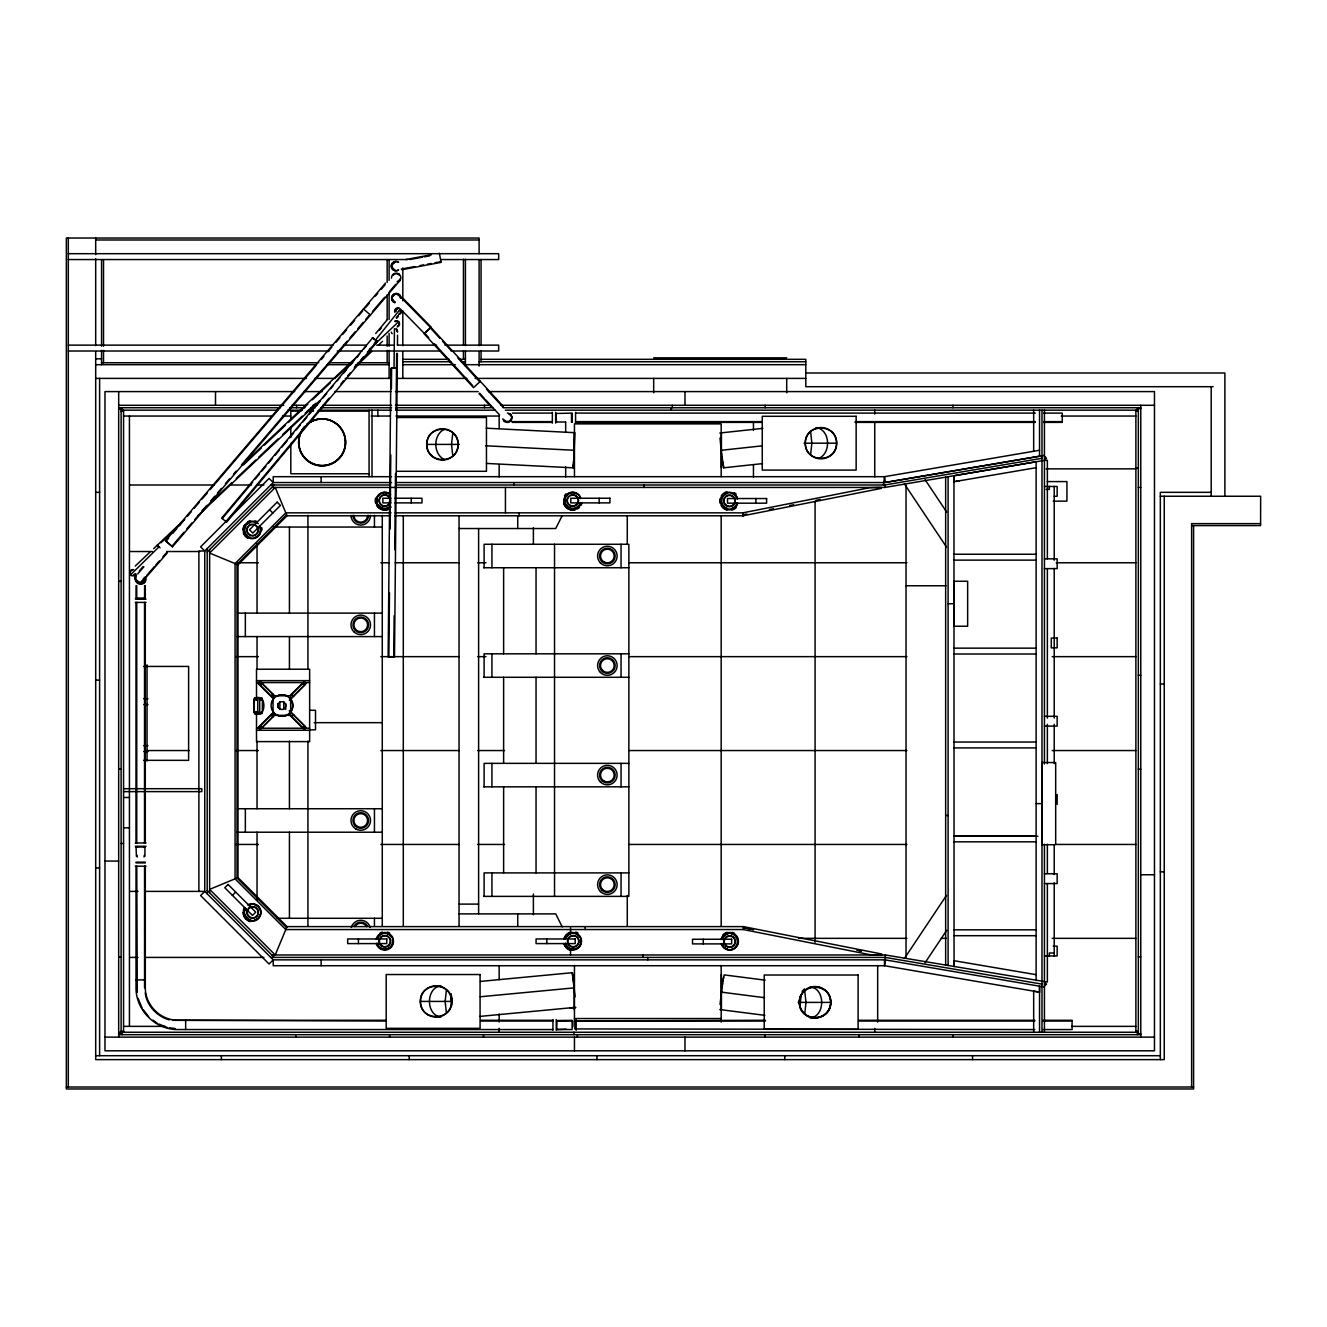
<?xml version="1.0" encoding="UTF-8"?>
<svg xmlns="http://www.w3.org/2000/svg" width="1327" height="1327" viewBox="0 0 1327 1327"><rect width="100%" height="100%" fill="white"/><g stroke="black" fill="none" stroke-linecap="round" stroke-linejoin="round"><path stroke-width="1.5" d="M254.452 698.848L253.905 712.217L254.85 713.943L255.862 713.13M253.888 702.315L253.988 699.03L254.85 697.67L255.862 698.466M255.663 713.13L255.663 711.654L257.521 711.654M255.663 698.466L255.663 699.959L257.521 699.959M256.725 698.466L257.737 697.67L257.737 713.943L256.725 713.13M258.682 698.466L259.694 697.67L259.694 713.943L258.682 713.13M260.739 713.13L261.751 713.13M260.739 698.466L261.751 698.466M261.419 713.13L261.419 711.654M261.419 698.466L261.419 699.959L259.561 699.959M556.743 1020.662L572.119 1020.314L572.119 1029.536L556.992 1029.536L566.264 1029.188M1033.667 1032.24L1033.667 991.153L1039.539 992.148L1039.555 986.193L1039.539 1032.24M388.877 656.915L389.475 592.987M390.088 529.075L390.785 454.862M391.415 388.877L391.614 368.259L396.508 368.226M394.053 368.292L394.434 328.698M393.754 656.948L394.152 615.711M394.782 549.743L395.512 473.457M396.11 409.545L396.64 353.413M397.387 353.413L394.501 656.965L388.131 656.898L390.884 368.259L391.813 368.126M397.47 344.738L397.553 335.15M573.082 465.445L573.082 467.817L486.495 463.422M556.378 413.46L571.522 413.128L571.522 422.351M556.975 1020.645L556.743 1029.188M573.977 454.813L574.856 432.685L486.213 428.19M573.745 459.042L574.01 454.298M573.513 462.675L573.795 458.064M572.617 974.499L572.65 976.589M573.33 465.462L573.596 461.298M1041.994 986.608L885.009 959.852L885.441 954.976L1047.368 982.063L1047.368 883.566M573.43 463.77L573.082 467.817M743.452 926.611L881.709 954.013L881.526 954.976L870.263 954.727L743.17 929.53L743.452 926.611L287.014 926.611L237.997 877.611L237.997 564.788L287.014 515.788L390.636 515.788M720.014 1004.423L722.601 983.506M801.309 994.587L799.866 1006.264M426.796 444.412C426.033 424.308 458.86 424.308 458.097 444.412C458.86 464.516 426.033 464.516 426.796 444.412L459.341 444.412M420.41 1001.421C419.647 981.333 452.474 981.333 451.711 1001.421C452.474 1021.525 419.647 1021.525 420.41 1001.421L450.998 1001.421M836.591 443.185C837.354 463.289 804.527 463.289 805.29 443.185C804.527 423.081 837.354 423.081 836.591 443.185L804.046 443.185M830.719 1002.399C831.482 1022.503 798.655 1022.503 799.418 1002.399C798.655 982.295 831.482 982.295 830.719 1002.399L798.174 1002.399M799.352 1002.217L800.015 997.688M762.527 463.604L723.597 467.817L723.613 465.561M722.469 984.468L723.149 979.923M143.996 857.01L144.295 855.235M722.95 981.283L723.613 977.186M885.507 959.935L884.512 965.724L273.213 965.724L273.213 959.852L204.756 891.396L204.756 551.02L273.213 482.547L391.565 482.547M142.487 583.283L145.29 578.92C146.468 587.231 134.044 580.463 137.411 582.171M144.942 580.695L145.29 578.92M452.739 433.348L451.512 444.412L452.739 455.476M446.37 990.357L445.126 1001.421L446.37 1012.501M810.648 454.249L811.875 443.185L810.648 432.121M723.364 978.845L724.177 974.897L765.198 980.172M804.776 1013.463L806.003 1002.399L804.776 991.335M287.014 926.611L275.236 954.976L209.633 889.372L237.997 877.611M883.5 485.002L884.512 476.692L1039.539 450.268M562.2 515.606L555.731 528.528L459.042 528.528M262.331 712.549L262.447 699.395L261.419 698.715M399.709 280.793L400.356 279.781M136.017 574.724L135.354 575.736A4.644 4.644 0 0 0 136.482 581.276L137.494 581.956A4.644 4.644 0 0 0 143.034 580.828L143.698 579.816A4.644 4.644 0 0 0 144.162 577.444M144.295 580.413L140.662 582.852M904.367 958.558L946.466 895.41M925.068 962.772L946.682 930.343M556.146 413.477L556.395 422.351L555.93 421.007M142.769 579.932L142.868 579.799A3.915 3.915 0 0 0 143.283 578.871M375.707 333.525L387.451 319.459M222.272 518.542L252.661 482.116M255.298 478.947L259.263 474.203M261.917 471.035L265.881 466.291M268.518 463.123L272.483 458.362M275.12 455.211L279.085 450.45M281.739 447.282L287.014 440.946M289.668 437.777L293.632 433.033M296.269 429.865L300.234 425.121M302.871 421.953L306.836 417.192M309.473 414.041L313.437 409.28M316.091 406.112L320.056 401.368M322.693 398.2L326.658 393.455M330.622 388.695L333.259 385.527M337.224 380.783L339.878 377.614M343.842 372.87L346.48 369.702M350.444 364.942L353.082 361.773M357.046 357.029L359.7 353.861M363.664 349.117L366.302 345.949M379.406 330.241L381.446 327.819M375.425 340.127L400.157 309.191M226.021 521.677L329.096 398.166M340.989 383.918L343.627 380.749M347.591 376.005L350.228 372.837M354.193 368.077L356.847 364.908M360.811 360.164L363.449 356.996M367.413 352.252L370.051 349.084M374.015 344.323L376.105 340.492M396.209 317.717L397.901 315.693M396.79 318.198L398.465 316.174M510.464 421.09L511.243 420.161M398.896 281.722L172.51 546.79L165.527 540.769L385.576 283.016M166.008 541.25L168.695 538.115M172.709 533.421L176.723 528.727M179.394 525.592L184.735 519.321M187.422 516.186L191.436 511.492M194.107 508.357L199.465 502.087M202.135 498.969L207.476 492.699M210.164 489.563L315.826 365.837M321.184 359.567L323.854 356.449M327.869 351.738L331.883 347.044M335.897 342.349L339.911 337.639M342.582 334.52L346.596 329.809M350.61 325.115L354.624 320.421M358.638 315.726L362.653 311.016M365.307 307.914L369.288 303.253M375.375 296.12L377.731 293.35M381.264 289.22L385.062 284.791M171.946 546.309L183.972 532.21M186.659 529.075L192 522.821M194.687 519.686L198.702 514.992M202.699 510.281L206.713 505.587M210.728 500.893L214.742 496.198M217.429 493.063L221.427 488.369M225.441 483.658L229.455 478.964M233.469 474.27L236.14 471.135M241.497 464.865L347.176 341.139M349.847 338.003L355.205 331.75M357.875 328.615L363.216 322.345M365.904 319.21L369.918 314.516M372.539 311.43L384.648 297.265M389.441 291.658L395.728 284.293M139.269 570.992L143.134 566.529M137.61 574.027L143.863 566.828M146.816 575.337L154.529 566.463M155.723 565.086L159.273 560.989M162.939 556.776L166.638 552.53M146.269 577.096L167.219 552.994M802.122 991.335L804.494 988.847M207.194 552.032L274.225 485.002M286.599 514.81L237.019 564.39L237.019 878.026L286.599 927.606M260.274 685.279L262 683.554M270.824 696.161L272.898 694.087M273.594 712.068L259.064 726.599L261.137 728.672L275.668 714.158M290.314 695.348L303.319 682.343L305.409 684.417L289.502 700.324M273.694 712.317L258.201 727.81L259.926 729.535L275.419 714.042M290.48 695.53L304.53 681.464L306.272 683.206L289.319 700.142M291.575 716.912L293.649 714.838M302.456 727.461L304.198 725.736M232.407 895.36L235.692 892.076M271.786 487.44L884.943 487.44L1044.432 460.353L1046.505 458.279L1043.586 455.36M1043.586 987.039L1046.505 984.136L1044.432 982.063M135.238 566.032L150.067 552.032M153.617 548.681L184.42 519.587M242.891 464.384L358.323 355.404M160.949 542.776L180.422 524.381M243.388 464.931L261.386 447.945M264.388 445.109L285.371 425.287M288.374 422.467L307.864 404.055M312.359 399.809L330.357 382.823M336.345 377.167L354.342 360.181M130.361 575.006L159.058 546.79M398.764 321.582L369.503 349.217L371.693 351.522L355.205 367.098M201.77 510.945L207.775 505.288M212.27 501.042L231.761 482.63M236.256 478.383L255.746 459.988M258.748 457.151L278.239 438.756M282.734 434.51L302.224 416.114M305.227 413.278L315.71 403.375M354.691 366.567L371.046 350.676M197.789 515.722L319.226 401.069M379.058 344.572L382.524 341.304M480.357 381.347L473.507 387.633L424.076 333.691L430.927 327.404L503.414 406.526M394.003 295.058L394.119 294.959A3.915 3.915 0 0 1 395.015 294.478M262.066 712.815L258.218 712.881M444.329 429.301C432.984 434.659 432.984 454.166 444.329 459.524M819.058 458.296C831.349 452.822 830.254 429.484 816.088 427.543M398.017 270.277L396.856 270.658A4.644 4.644 0 0 1 391.813 268.104L391.432 266.943A4.644 4.644 0 0 1 394.003 261.9L395.147 261.519A4.644 4.644 0 0 1 398.631 262.265M394.799 262.381L394.633 262.431A3.915 3.915 0 0 0 392.444 264.471M137.411 846.56L136.051 847.008L137.361 846.958M742.855 514.826L746.919 514.03M769.345 509.585L773.409 508.772M789.598 505.57L793.662 504.741M816.005 500.329L820.069 499.516M405.83 259.528L431.391 254.751M409.96 259.511L422.45 257.173M424.258 256.841L429.716 255.812M401.285 269.066L414.787 266.545M420.128 265.533L423.695 264.869M427.394 264.189L431.093 263.492M434.941 262.763L440.946 261.651M401.716 269.746L441.078 262.381L439.37 253.241M440.912 985.779C425.635 987.636 425.635 1015.221 440.912 1017.079M810.216 1018.058C825.494 1016.2 825.494 988.615 810.216 986.757M959.471 480.772L955.938 481.369L956.833 481.22M1041.994 455.808L884.512 482.547L395.711 482.547M396.076 485.002L884.727 485.002L1041.994 458.296M1036.122 467.701L953.964 481.718L954.063 475.746L1036.122 461.763L1036.122 980.636M507.362 422.384L508.556 422.235M719.831 433.017L762.859 428.356M723.597 467.817L721.175 450.301L762.146 445.855M480.507 981.399L572.368 972.691L575.039 996.809M480.291 996.759L574.226 987.869M479.81 1016.416L575.736 1007.326M507.014 421.638L508.025 421.588M145.29 585.572L145.29 598.361L140.662 598.477L136.051 598.361L136.051 585.572M257.67 698.384L256.725 698.384M259.628 698.384L258.682 698.384M254.85 713.213L255.862 713.213M260.739 713.213L261.751 713.213M254.85 697.753L255.862 697.753M260.739 697.753L261.751 697.753M257.737 713.86L256.725 713.86M259.694 713.86L258.682 713.86M256.725 697.753L257.737 697.936M95.693 239.988L479.097 239.988M68.307 253.689L498.67 253.689L498.67 259.545L440.73 259.545M68.307 259.545L407.621 259.545M68.307 345.136L333.143 345.136M343.494 345.136L366.252 345.136M376.586 345.136L393.14 345.136M397.287 345.136L436.6 345.136M444.86 345.136L498.67 345.136L498.67 351.008L451.08 351.008M68.307 351.008L328.996 351.008M337.274 351.008L362.105 351.008M370.382 351.008L440.73 351.008M653.68 357.842L786.712 357.842M95.693 358.821L101.565 358.821M402.811 359.318L449.256 359.318M459.358 359.318L465.412 359.318M481.137 359.318L805.788 359.318L805.788 386.704L1213.16 386.704M402.811 361.757L451.28 361.757M461.365 361.757L465.412 361.757M479.097 361.757L805.788 361.757M101.565 362.735L318.779 362.735M329.129 362.735L351.887 362.735M358.091 362.735L389.11 362.735M95.693 364.693L316.788 364.693M327.056 364.693L349.864 364.693M356.051 364.693L389.11 364.693M402.811 364.693L455.31 364.693M464.798 364.693L805.788 364.693M805.788 373.003L1224.887 373.003L1224.887 496.248M95.693 378.394L306.454 378.394M314.731 378.394L335.399 378.394M345.219 378.394L390.735 378.394M396.939 378.394L466.872 378.394M475.132 378.394L805.788 378.394M294.727 391.598L104.982 391.598L104.982 1050.818L1154.473 1050.818L1154.473 391.598L488.485 391.598M303.734 391.598L322.378 391.598M334.802 391.598L391.299 391.598M395.446 391.598L478.168 391.598M118.667 405.299L283.762 405.282M292.023 405.282L306.504 405.282M313.189 405.299L317.319 405.299M323.058 405.282L391.614 405.299M395.446 405.282L490.658 405.299M500.926 405.282L1154.473 405.282M118.667 407.737L280.13 407.737M289.933 407.737L304.945 407.737M310.651 407.737L315.262 407.737M321.001 407.737L391.614 407.737M395.595 407.737L492.98 407.737M503.049 407.737L1140.772 407.737M1140.772 408.716L1138.334 408.716L1138.334 1033.7L1140.772 1033.7M118.684 409.197L121.122 409.197L121.122 1033.7L118.684 1033.7M277.492 410.176L122.101 410.176L122.101 407.737M287.859 410.176L302.357 410.176M308.577 410.176L313.421 410.176M318.928 410.176L391.448 410.176M395.595 410.176L495.054 410.176M505.338 410.176L1137.355 410.176L1137.355 407.737M121.122 411.154L123.56 411.154M301.113 411.154L290.812 411.154L290.812 419.232M307.3 411.154L313.471 411.154M317.584 411.154L369.072 411.154M1135.879 411.154L1138.334 411.154M512.305 413.095L552.347 413.095M575.586 413.095L1035.359 413.095M1043.636 413.095L1062.28 413.095L1062.28 422.384L1043.636 422.384M123.56 416.048L272.151 416.048M282.469 416.048L290.729 416.048M371.212 416.048L389.773 416.048M395.977 416.048L499.151 416.048M1061.268 416.048L1135.879 416.048M396.64 417.507L486.462 417.507L486.462 471.301L396.64 471.301M511.99 421.638L552.347 421.638M575.586 421.638L761.98 421.638M855.169 421.638L1035.359 421.638M1043.636 421.638L1062.28 421.638M565.667 422.003L556.395 422.003L556.328 421.057M512.305 422.384L552.347 422.384M575.586 422.384L761.98 422.384M855.169 422.384L1035.359 422.384M1044.432 460.353L1047.368 460.353L1047.368 558.849M1135.879 467.884L1138.334 467.884M1046.074 468.862L1135.879 468.862M369.072 473.756L290.812 473.756L290.812 443.467M391.565 476.692L273.213 476.692L273.213 482.547L269.066 478.4L200.593 546.873L204.756 551.02L198.884 551.02L198.884 891.396M395.463 476.692L884.512 476.692L885.507 482.464L1039.539 456.223L1039.539 410.176M1047.368 481.585L1066.925 481.585L1066.925 501.142L1053.24 501.142M129.764 485.002L214.377 485.002M230.881 485.002L251.533 485.002M257.703 485.002L263.907 485.002M270.774 485.002L390.238 485.002M1044.432 486.462L1057.155 486.462L1057.155 496.248L1054.219 496.248M1138.334 487.44L1140.772 487.44M1046.058 489.398L1049.325 489.398L1049.325 486.462M95.693 492.334L99.608 492.334M1211.203 492.334L1160.329 492.334L1160.329 1059.626M1160.329 496.248L1260.65 496.248L1260.584 525.592L1191.629 525.592M391.083 498.239L382.856 498.239L382.856 502.883L391.083 502.883M394.998 498.239L421.969 498.239L421.969 502.883L394.998 502.883M391.1 512.852L285.786 512.852L235.061 563.577L235.061 878.839L285.786 929.563L743.17 929.53M395.23 512.852L742.805 512.852L869.766 487.689L881.028 487.44L881.211 488.402L743.054 515.788L394.782 515.788M1260.584 523.634L1191.629 523.634L1191.629 1087.012M273.229 527.051L382.276 527.051M129.731 551.518L152.439 551.518M166.638 551.518L199.514 551.518M953.964 554.255L1036.122 554.255M1044.432 558.849L1057.155 558.849L1057.155 568.62L1044.432 568.62M953.964 560.127L1036.122 560.127M237.964 562.764L258.367 562.764M380.849 562.764L389.01 562.764M395.131 562.764L459.042 562.764M477.737 562.764L485.981 562.764M629.313 562.764L906.922 562.764M1056.275 562.764L1135.879 562.764M483.609 567.74L628.865 567.74M118.684 581.342L121.122 581.342M906.026 585.754L945.969 585.754M136.051 598.361L145.29 598.361M135.304 599.107L146.036 599.107M135.304 602.408L146.036 602.408M948.092 603.752L953.964 603.752M237.516 613.124L382.276 613.124M237.019 636.595L382.276 636.595M953.964 648.157L1036.122 648.157M628.865 653.813L484.106 653.813L484.106 677.284M953.964 654.012L1036.122 654.012M235.924 656.649L258.367 656.649M380.849 656.649L459.042 656.649M477.737 656.649L485.981 656.649M629.313 656.649L906.922 656.649M1052.195 656.649L1135.879 656.649M143.698 666.436L188.616 666.436L188.616 760.338L143.698 760.338M1138.334 675.244L1140.772 675.244M483.609 677.284L628.865 677.284M95.693 680.121L99.608 680.121M256.509 680.635L309.639 680.635M256.509 682.576L309.639 682.576M1160.329 684.035L1164.243 684.035M254.784 698.466C267.175 691.898 266.677 719.682 254.784 713.13M143.797 698.715L148.01 698.715M143.88 704.587L148.01 704.587M309.639 710.277L315.511 710.277L315.511 729.833L309.639 729.833M255.663 712.898L254.154 712.3M1044.432 716.315L1057.155 716.315L1057.155 726.101L1044.432 726.101M314.134 722.668L382.276 722.668M256.509 728.224L309.639 728.224M256.509 730.265L309.639 730.265M953.964 742.042L1036.122 742.042M143.797 745.658L148.01 745.658M953.964 747.914L1036.122 747.914M147.048 750.551L189.33 750.551M235.924 750.551L258.367 750.551M380.849 750.551L459.042 750.551M477.737 750.551L504.525 750.551M629.313 750.551L906.922 750.551M1052.195 750.551L1135.879 750.551M143.88 751.53L148.01 751.53M628.865 763.357L484.106 763.357L484.106 786.828M118.684 769.129L121.122 769.129M1138.334 769.129L1140.772 769.129M483.609 786.828L628.865 786.828M123.56 788.702L201.82 788.702L201.82 791.622L123.56 791.622M123.56 797.494L129.432 797.494M1036.122 803.631L1041.994 803.631M237.516 808.74L382.276 808.74M945.653 815.475L948.092 815.475M123.56 827.816L129.432 827.816M237.019 832.211L382.276 832.211M953.964 835.944L1036.122 835.944M954.213 836.242L1037.896 836.242M953.964 841.816L1036.122 841.816M135.304 842.977L146.036 842.977M121.122 843.474L123.56 843.474M235.924 844.453L258.367 844.453M380.849 844.453L459.042 844.453M477.737 844.453L504.525 844.453M629.313 844.453L906.922 844.453M1056.275 844.453L1135.879 844.453M135.304 846.278L146.036 846.278M143.93 846.56L145.29 847.008L136.051 847.024L136.399 856.297M104.982 861.074L118.684 861.074M136.051 862.152L145.29 862.152M136.051 862.898L145.29 862.898M135.304 866.199L146.036 866.199M95.693 867.924L99.608 867.924M1160.329 871.839L1164.243 871.839M628.865 872.901L484.106 872.901L484.106 896.372M1044.432 873.78L1057.155 873.78L1057.155 883.566L1044.432 883.566M1140.772 874.758L1154.473 874.758M129.764 891.396L138.025 891.396M146.269 891.396L204.756 891.396L200.593 895.543L269.066 964.016L273.213 959.852L885.009 959.852M483.609 896.372L628.865 896.372L628.865 544.269L484.106 544.269L484.106 567.74M459.042 904.102L478.616 904.102M459.042 913.888L555.731 913.888L562.2 926.81M277.293 918.284L382.276 918.284M953.964 929.829L1036.122 929.829M953.964 935.701L1036.122 935.701M798.738 938.338L906.922 938.338M941.357 938.338L946.4 938.338M1052.195 938.338L1135.879 938.338M1053.24 946.168L1057.155 946.168L1057.155 955.954L1044.432 955.954M1054.219 953.018L1049.325 953.018L1049.325 955.954M271.786 954.976L885.441 954.976M118.684 956.916L121.122 956.916M1138.334 956.916L1140.772 956.916M129.764 957.414L138.008 957.414M146.269 957.414L263.907 957.414M270.774 957.414L885.225 957.414L1041.994 984.12M136.017 979.907L145.306 979.907M569.947 1007.79L575.536 1007.79M574.458 1018.539L721.175 1018.539M385.809 1020.281L177.835 1020.247C160.434 1020.363 145.207 1005.136 145.306 987.736L145.306 866.199M480.722 1020.281L552.944 1020.281M765.463 1020.281L574.873 1020.894L765.463 1021.027M858.685 1020.281L1034.778 1020.281M1043.055 1020.281L1072.067 1020.281L1072.067 1029.57L1043.055 1029.57M556.992 1020.662L566.264 1020.662M385.809 1021.027L172.643 1020.33M480.722 1021.027L552.944 1021.027M556.975 1020.994L572.866 1020.994M858.685 1021.027L1034.778 1021.027M1043.055 1021.027L1072.067 1021.027M123.56 1026.368L164.847 1026.368M1071.635 1026.368L1135.879 1026.368M552.944 1029.57L177.221 1029.553C155.292 1029.503 136.067 1010.278 136.017 988.35L136.017 866.199M1034.778 1029.57L574.873 1028.939M121.122 1031.261L123.56 1031.261M1135.879 1031.261L1138.334 1031.261M119.662 1032.24L1137.355 1032.24L1137.355 1034.678M118.684 1034.678L1140.772 1034.678M104.982 1037.133L1154.473 1037.133M95.693 1055.711L1160.329 1055.711M66.35 1087.012L1193.587 1087.012M256.725 713.213L257.737 713.428M259.561 712.898L258.433 712.45M397.237 368.309L391.714 368.193M143.98 846.958L145.29 847.024M485.566 445.772L574.226 450.268M721.424 992.148L764.534 997.688M719.748 1009.548L764.866 1015.337M169.209 1027.728L175.264 1028.525M1036.122 974.682L953.964 960.698L954.063 966.653L953.964 475.73M1039.539 992.148L884.512 965.724L884.512 959.852M253.822 709.149L253.905 702.315M237.997 564.788L209.633 553.044L275.236 487.44L287.014 515.788M169.226 1019.882C157.034 1016.349 146.733 1005.733 145.24 992.928M158.925 1024.046L167.185 1027.463M398.166 273.578L399.178 274.241M158.411 546.16L157.382 545.132L158.759 546.525M371.245 350.942L370.084 349.814M372.754 337.738L221.709 518.077L226.585 522.141L377.233 341.636L372.34 337.556L373.484 338.468M153.003 1020.098L157.266 1023.366M136.698 580.48L137.494 581.126A3.915 3.915 0 0 0 138.439 581.525M509.817 413.742L510.746 414.522M503.895 420.808L504.824 421.588M363.416 308.975L370.482 314.997M374.314 339.181L373.069 338.136M165.444 540.769L172.51 546.79M269.547 509.734L272.831 513.018M302.456 683.554L304.198 685.279M291.575 694.087L293.649 696.161M274.158 695.348L261.137 682.343L259.064 684.417L273.594 698.931M289.502 710.691L305.409 726.599L303.319 728.672L288.805 714.158M273.976 695.53L259.926 681.464L258.201 683.206L273.694 698.699M289.319 710.874L306.272 727.81L304.53 729.535L289.037 714.042M270.824 714.838L272.898 716.912M260.274 725.736L262 727.461M207.194 890.384L274.225 957.414M509.833 414.688L509.717 414.571A3.915 3.915 0 0 0 508.672 413.991M504.94 420.759L504.21 420.029A3.915 3.915 0 0 0 505.073 420.858M403.109 298.459L431.126 327.072L424.491 333.575L400.605 309.174M402.363 298.757L430.595 327.587M157.432 545.065L160.036 547.852M430.379 327.918L439.983 338.402M442.737 341.404L450.964 350.394M457.832 357.892L479.81 381.861M486.578 389.259L503.033 407.207M424.623 333.177L428.754 337.672M434.244 343.676L472.677 385.626M479.528 393.107L484.537 398.564M485.782 399.925L499.582 414.986M478.997 393.621L491.355 407.124M143.299 1009.731L148.74 1016.83M137.328 580.861L137.029 580.413A3.931 3.931 0 0 0 144.593 578.92M925.068 479.644L946.682 512.073M904.367 483.857L946.466 547.006M138.108 998.385L142.205 1008.304M722.85 463.67L723.364 465.711M572.584 974.499L573.646 982.229M723.198 465.196L722.502 461.215M137.029 855.235L137.328 857.01M511.84 416.545L512.006 417.74M137.295 992.331L136.764 866.199M721.175 450.301L719.997 438.026M573.596 982.229L574.027 985.961M451.13 993.823L451.91 1001.586M451.28 995.068L451.761 999.48M451.644 1005.65L450.566 993.89M884.727 485.002L884.943 487.44M572.368 972.691L572.368 973.836M1211.203 386.704L1211.203 496.248M1193.587 525.592L1193.587 1088.969L66.35 1088.969L66.35 238.031L479.097 238.031L479.097 253.689M1164.243 496.248L1164.243 1059.626L95.693 1059.626L95.693 351.854M1140.772 405.282L1140.772 1037.133M1135.879 410.176L1135.879 1032.24M1057.155 794.558L1057.155 804.344M1054.219 486.462L1054.219 560.226M1054.219 568.42L1054.219 718.106M1054.219 724.31L1054.219 763.572M1054.219 845.647L1054.219 874.543M1054.219 882.803L1054.219 955.954M1047.368 569.2L1047.368 718.106M1047.368 724.31L1047.368 763.606M1047.368 844.271L1047.368 873.216M1044.432 410.176L1044.432 764.004M1044.432 844.271L1044.432 1032.24M1041.994 410.176L1041.994 1032.24M1033.667 410.176L1033.667 451.28M972.542 1055.711L972.542 1059.626M952.985 405.282L952.985 407.737M952.985 1034.678L952.985 1037.133M948.092 476.725L948.092 965.641M945.653 477.139L945.653 965.227M906.026 485.218L906.026 957.215M877.661 965.509L877.661 1022.122M874.742 410.176L874.742 414.09M874.742 422.318L874.742 476.907M874.742 1028.325L874.742 1032.24M859.083 1034.678L859.083 1037.133M815.077 501.523L815.077 942.419M786.712 378.394L786.712 392.759M784.755 1055.711L784.755 1059.626M765.181 405.282L765.181 407.737M765.181 1034.678L765.181 1037.133M755.859 498.537L755.859 503.182M753.454 422.318L753.454 430.396M753.454 464.782L753.454 476.907M721.424 432.685L721.424 467.9M721.424 974.549L721.424 1009.764M721.175 476.692L721.175 423.877L574.458 423.877L574.458 476.692M721.175 515.805L721.175 926.097M721.175 965.509L721.175 1022.122M703.277 939.251L703.277 943.895M684.981 391.598L684.981 405.282M684.981 1037.133L684.981 1050.818M672.275 405.299L672.275 407.737M671.163 407.737L671.163 410.176M653.68 378.394L653.68 392.759M647.825 957.414L647.825 959.852M643.91 485.002L643.91 487.44M642.932 954.976L642.932 957.414M627.273 515.805L627.273 544.385M627.273 895.476L627.273 926.097M621.053 544.269L621.053 567.74M621.053 653.813L621.053 677.284M621.053 763.357L621.053 786.828M621.053 872.901L621.053 896.372M599.157 498.239L599.157 502.883M596.968 1055.711L596.968 1059.626M585.224 926.611L585.224 929.53M577.394 1034.678L577.394 1037.133M576.183 1019.567L576.183 1030.283M575.586 412.382L575.586 423.097M574.873 1021.641L574.873 1028.209M574.458 965.509L574.458 1020.098M574.458 1037.133L574.458 1050.818M574.226 432.652L574.226 467.867M574.226 974.516L574.226 1009.731M573.977 1032.24L573.977 1034.678M572.866 1021.657L572.866 1026.683M572.285 413.128L572.285 422.351M570.544 927.59L570.544 932.732M570.544 949.817L570.544 954.976M565.667 422.318L565.667 432.42M565.667 466.805L565.667 476.907M556.245 1019.567L556.245 1030.283M555.648 412.382L555.648 423.097M554.537 544.269L554.537 896.372M552.944 1019.567L552.944 1030.283M552.347 412.382L552.347 423.097M546.84 938.952L546.84 943.597M536.042 567.74L536.042 653.813M536.042 677.284L536.042 763.357M536.042 786.828L536.042 872.901M533.388 527.648L533.388 544.17M533.388 894.083L533.388 914.751M519.139 512.852L519.139 515.788M517.729 516.17L517.729 528.528M517.729 913.888L517.729 926.246M513.814 482.547L513.814 485.002M505.438 487.44L505.438 512.869M503.63 567.74L503.63 653.813M503.63 677.284L503.63 763.357M503.63 786.828L503.63 872.901M499.151 416.247L499.151 428.372M499.151 464.782L499.151 476.907M499.151 965.509L499.151 979.658M499.151 1014.044L499.151 1022.122M499.151 1028.325L499.151 1032.24M491.935 544.269L491.935 567.74M491.935 653.813L491.935 677.284M491.935 763.357L491.935 786.828M491.935 872.901L491.935 896.372M484.471 405.299L484.471 407.737M483.509 1034.678L483.509 1037.133M481.054 259.412L481.054 345.451M481.054 351.058L481.054 361.757M479.097 259.793L479.097 345.683M479.097 351.572L479.097 366.119M478.616 528.528L478.616 913.888M465.412 259.312L465.412 345.683M465.412 351.157L465.412 366.119M463.455 259.312L463.455 345.037M463.455 351.058L463.455 359.318M459.042 515.805L459.042 926.246M411.221 498.239L411.221 502.883M409.164 1055.711L409.164 1059.626M403.292 515.805L403.292 926.097M402.811 267.988L402.811 300.698M402.811 310.933L402.811 345.683M402.811 351.804L402.811 378.394M389.607 1034.678L389.607 1037.133M389.11 259.76L389.11 280.362M389.11 292.521L389.11 319.492M389.11 333.409L389.11 346.264M389.11 350.378L389.11 378.394M387.169 259.76L387.169 282.419M387.169 294.776L387.169 319.492M387.169 335.963L387.169 346.264M387.169 350.378L387.169 362.735M382.276 515.324L382.276 926.113M377.863 410.176L377.863 416.048M374.446 515.324L374.446 527.051M374.446 613.124L374.446 636.595M374.446 808.74L374.446 832.211M374.446 918.284L374.446 926.113M372.008 410.176L372.008 476.692M369.072 410.176L369.072 476.692M358.423 938.952L358.423 943.597M321.134 476.692L321.134 482.547M321.134 959.852L321.134 965.724M307.93 515.324L307.93 669.389M307.93 741.113L307.93 926.113M296.684 405.299L296.684 407.737M295.705 1034.678L295.705 1037.133M290.812 427.311L290.812 437.412M289.435 527.051L289.435 613.124M289.435 636.595L289.435 669.389M289.435 741.113L289.435 808.74M289.435 832.211L289.435 918.284M285.753 703.609L285.753 709.464M283.796 701.651L283.796 709.464M279.881 701.651L279.881 709.464M277.924 703.609L277.924 707.507M261.751 698.184L260.739 698.184M261.751 713.661L260.739 713.661M259.694 697.936L258.682 697.936M259.694 713.428L258.682 713.428M257.04 543.456L257.04 613.124M257.04 636.595L257.04 669.389M257.04 741.113L257.04 808.74M257.04 832.211L257.04 899.839M256.509 699.644L256.509 669.223L309.639 669.223L309.639 741.611L256.509 741.611L256.509 712.35M255.862 698.184L254.85 698.184M255.862 713.661L254.85 713.661M253.905 709.165L253.905 712.085M245.346 613.124L245.346 636.595M245.346 808.74L245.346 832.211M221.377 1055.711L221.377 1059.626M215.505 391.598L215.505 405.282M209.633 549.594L209.633 892.822M207.194 548.582L207.194 893.834M185.664 1020.247L185.664 1029.57M147.048 664.81L147.048 760.968M145.29 602.408L145.29 843.01M144.925 847.024L144.925 856.297M144.593 585.572L144.593 598.377M144.527 602.408L144.527 843.01M144.56 866.199L144.56 987.786M136.731 585.572L136.731 598.377M136.747 602.408L136.747 843.01M135.984 602.408L135.984 843.01M129.432 416.048L129.432 1026.368M123.56 410.176L123.56 1032.24M122.101 1032.24L122.101 1034.678M118.684 391.598L118.684 1037.133M103.523 259.76L103.523 346.264M103.523 350.378L103.523 362.735M101.565 259.76L101.565 346.264M101.565 350.378L101.565 364.693M99.608 378.394L99.608 1055.711M95.693 238.031L95.693 254.585M95.693 258.732L95.693 345.65M68.307 238.031L68.307 1087.012M398.631 269.912A4.644 4.644 0 0 1 391.266 266.661A4.644 4.644 0 0 1 397.768 261.917M394.932 269.962A3.915 3.915 0 0 1 394.816 262.398M395.944 328.582A3.185 3.185 0 0 1 397.47 332.214M392.211 333.658A3.185 3.185 0 0 1 391.332 332.148M396.126 329.511A2.438 2.438 0 0 1 396.873 331.302M376.221 939.002A8.808 8.808 0 0 1 389.756 934.059A8.808 8.808 0 0 1 389.756 948.49A8.808 8.808 0 0 1 376.221 943.547M564.008 943.547A8.808 8.808 0 0 0 570.228 949.784L572.501 950.082A8.808 8.808 0 0 0 581.309 941.274A8.808 8.808 0 0 0 572.501 932.466L570.228 932.765A8.808 8.808 0 0 0 564.008 939.002M721.158 939.002A8.808 8.808 0 0 1 734.71 934.059A8.808 8.808 0 0 1 734.71 948.49A8.808 8.808 0 0 1 721.158 943.547M737.679 503.397A8.808 8.808 0 0 1 724.127 508.324A8.808 8.808 0 0 1 724.127 493.909A8.808 8.808 0 0 1 737.679 498.836M581.01 503.397A8.808 8.808 0 0 1 568.105 508.739A8.808 8.808 0 0 1 566.281 494.888A8.808 8.808 0 0 1 580.131 496.713M247.718 904.848A8.808 8.808 0 0 1 260.789 910.952A8.31 8.31 0 0 1 251.267 920.573A8.31 8.31 0 0 1 245.512 908.232M244.483 908.083A8.808 8.808 0 0 0 250.587 921.154A8.808 8.808 0 0 0 260.789 910.952A8.31 8.31 0 0 0 248.564 905.18M259.744 525.525A8.808 8.808 0 0 1 252.893 538.696A8.808 8.808 0 0 1 243.853 526.919A8.808 8.808 0 0 1 258.35 523.701M390.934 507.345A8.808 8.808 0 0 1 379.058 507.859A8.808 8.808 0 0 1 377.498 496.066A8.808 8.808 0 0 1 389.11 493.495M400.92 310.85A3.185 3.185 0 0 1 400.207 313.172M399.593 313.736A3.185 3.185 0 0 1 398.863 314.117M394.782 312.227A3.185 3.185 0 0 1 399.095 308.246M395.33 311.364A2.438 2.438 0 0 1 397.536 308.693M400.19 310.916A2.438 2.438 0 0 1 400.173 311.546M144.925 577.145A4.611 4.611 0 0 1 142.155 583.283A4.611 4.611 0 0 1 136.217 580.115M391.531 278.139A4.644 4.644 0 0 1 395.529 273.18A4.644 4.644 0 0 1 400.721 276.845A4.644 4.644 0 0 1 397.37 282.269M399.891 279.002A3.915 3.915 0 0 1 397.188 281.44M393.024 275.386A3.915 3.915 0 0 1 393.704 274.639M394.567 274.092A3.915 3.915 0 0 1 397.569 273.976M398.465 274.457A3.915 3.915 0 0 1 399.211 275.137M400.854 298.193A4.644 4.644 0 0 0 396.624 293.566A4.644 4.644 0 0 0 391.631 297.381A4.644 4.644 0 0 0 395.015 302.672A4.644 4.644 0 0 1 393.008 301.428L392.278 300.449A4.644 4.644 0 0 1 393.091 294.859L394.053 294.13A4.644 4.644 0 0 1 399.659 294.926L400.372 295.888A4.644 4.644 0 0 1 400.986 298.227M394.865 301.859A3.915 3.915 0 0 1 392.361 298.857M392.543 296.833A3.915 3.915 0 0 1 394.567 294.644M397.569 294.511A3.915 3.915 0 0 1 399.759 296.551M394.766 321.117A3.185 3.185 0 0 1 399.311 322.693A3.185 3.185 0 0 1 397.088 326.956M398.797 323.191A2.438 2.438 0 0 1 398.797 324.451M398.117 325.613A2.438 2.438 0 0 1 397.586 325.978M395.214 321.698A2.438 2.438 0 0 1 397.718 321.748M135.818 573.646A3.185 3.185 0 0 1 131.108 575.437M130.527 574.973A3.185 3.185 0 0 1 133.679 569.681M134.84 573.911A2.438 2.438 0 0 1 133.297 575.072M130.61 573.911A2.438 2.438 0 0 1 132.153 570.311M307.184 424.424A23.223 23.223 0 0 1 344.721 436.848A23.223 23.223 0 0 1 316.755 464.815A23.223 23.223 0 0 1 304.331 427.277M307.018 424.225A23.471 23.471 0 0 1 344.954 436.799A23.471 23.471 0 0 1 316.705 465.047A23.471 23.471 0 0 1 304.132 427.112M307.018 424.474A23.471 23.471 0 0 1 345.103 437.711A23.471 23.471 0 0 1 315.395 464.948A23.471 23.471 0 0 1 305.525 425.851M394.384 269.646A3.915 3.915 0 0 1 392.344 267.457M392.112 266.462A3.915 3.915 0 0 1 392.145 265.433M289.833 697.902A10.765 10.765 0 0 1 289.833 713.113M287.611 714.822A10.765 10.765 0 0 1 276.845 714.822M272.914 710.89A10.765 10.765 0 0 1 271.836 708.286M271.836 702.713A10.765 10.765 0 0 1 272.914 700.125M276.845 696.194A10.765 10.765 0 0 1 287.611 696.194M259.296 526.139A7.829 7.829 0 0 1 254.552 537.601M250.488 537.601A7.829 7.829 0 0 1 245.744 526.139M246.988 524.513A7.829 7.829 0 0 1 250.488 522.49M254.552 522.49A7.829 7.829 0 0 1 256.426 523.269M259.71 525.89A8.31 8.31 0 0 1 253.955 538.231A8.31 8.31 0 0 1 244.334 528.61A8.31 8.31 0 0 1 256.675 522.855M247.751 538.314A9.538 9.538 0 0 1 243.305 532.525M242.99 530.054A9.538 9.538 0 0 1 244.268 525.276M247.751 521.793A9.538 9.538 0 0 1 250.057 520.831M254.983 520.831A9.538 9.538 0 0 1 257.289 521.793M261.734 527.582A9.538 9.538 0 0 1 262.049 530.054M260.274 914.419A7.829 7.829 0 0 1 254.734 919.943M250.687 919.943A7.829 7.829 0 0 1 245.163 914.419M245.163 910.355A7.829 7.829 0 0 1 245.943 908.481M248.812 905.611A7.829 7.829 0 0 1 250.687 904.832M254.734 904.832A7.829 7.829 0 0 1 260.274 910.355M250.256 921.601A9.538 9.538 0 0 1 243.173 912.395M243.505 909.924A9.538 9.538 0 0 1 244.45 907.618M580.314 502.585A7.829 7.829 0 0 1 570.079 507.926A7.829 7.829 0 0 1 565.667 497.26A7.829 7.829 0 0 1 576.664 493.793M579.534 496.663A7.829 7.829 0 0 1 580.314 498.537M580.778 502.717A8.31 8.31 0 0 1 567.989 507.378A8.31 8.31 0 0 1 567.989 493.76A8.31 8.31 0 0 1 580.778 498.421M581.956 503.033A9.538 9.538 0 0 1 581.01 505.338M579.501 507.312A9.538 9.538 0 0 1 577.527 508.822M575.221 509.784A9.538 9.538 0 0 1 563.544 503.033M564.489 495.8A9.538 9.538 0 0 1 566.015 493.826M390.337 506.101A7.829 7.829 0 0 1 378.029 504.476M377.25 502.585A7.829 7.829 0 0 1 377.25 498.537M378.029 496.663A7.829 7.829 0 0 1 388.711 493.793M390.685 506.45A8.31 8.31 0 0 1 378.925 506.45A8.31 8.31 0 0 1 378.925 494.689A8.31 8.31 0 0 1 390.685 494.689M389.574 508.822A9.538 9.538 0 0 1 376.553 505.338M375.591 503.033A9.538 9.538 0 0 1 375.591 498.106M736.999 502.9A7.829 7.829 0 0 1 731.476 508.423M727.428 508.423A7.829 7.829 0 0 1 727.428 493.312M731.476 493.312A7.829 7.829 0 0 1 736.999 498.836M737.48 503.016A8.31 8.31 0 0 1 724.675 507.677A8.31 8.31 0 0 1 724.675 494.059A8.31 8.31 0 0 1 737.48 498.72M736.186 507.611A9.538 9.538 0 0 1 731.907 510.082M726.98 510.082A9.538 9.538 0 0 1 721.191 505.637M720.229 503.331A9.538 9.538 0 0 1 720.229 498.405M721.191 496.099A9.538 9.538 0 0 1 726.98 491.653M734.213 492.616A9.538 9.538 0 0 1 736.186 494.125M392.394 939.251A7.829 7.829 0 0 1 386.87 948.838A7.829 7.829 0 0 1 377.283 943.298M378.062 937.36A7.829 7.829 0 0 1 382.806 933.71M386.87 933.71A7.829 7.829 0 0 1 391.614 937.36M376.802 939.118A8.31 8.31 0 0 1 389.607 934.457A8.31 8.31 0 0 1 389.607 948.092A8.31 8.31 0 0 1 376.802 943.431M380.069 933.014A9.538 9.538 0 0 1 382.375 932.068M387.302 932.068A9.538 9.538 0 0 1 389.607 933.014M735.224 936.049A7.829 7.829 0 0 1 735.224 947.113M733.599 948.357A7.829 7.829 0 0 1 731.724 949.137M727.66 949.137A7.829 7.829 0 0 1 722.137 943.597M722.137 939.549A7.829 7.829 0 0 1 727.66 934.009M731.724 934.009A7.829 7.829 0 0 1 733.599 934.805M721.656 939.416A8.31 8.31 0 0 1 734.461 934.772A8.31 8.31 0 0 1 734.461 948.39A8.31 8.31 0 0 1 721.656 943.729M722.95 934.838A9.538 9.538 0 0 1 727.229 932.367M732.156 932.367A9.538 9.538 0 0 1 734.461 933.312M580.795 939.251A7.829 7.829 0 0 1 575.271 948.838A7.829 7.829 0 0 1 565.684 943.298M566.463 937.36A7.829 7.829 0 0 1 571.224 933.71M575.271 933.71A7.829 7.829 0 0 1 580.015 937.36M565.202 939.118A8.31 8.31 0 0 1 578.008 934.457A8.31 8.31 0 0 1 578.008 948.092A8.31 8.31 0 0 1 565.202 943.431M570.776 950.48A9.538 9.538 0 0 1 564.025 943.746M564.025 938.803A9.538 9.538 0 0 1 570.776 932.068M575.702 932.068A9.538 9.538 0 0 1 578.008 933.014M400.87 311.032A2.438 2.438 0 0 1 400.323 312.807M396.01 311.463A2.438 2.438 0 0 1 396.043 310.833M396.574 309.672A2.438 2.438 0 0 1 397.602 308.959M401.6 310.966A3.185 3.185 0 0 1 398.73 314.416M395.28 311.53A3.185 3.185 0 0 1 398.979 308.113M142.238 580.596A3.915 3.915 0 0 1 141.408 581.209M136.1 579.667A3.915 3.915 0 0 1 136.183 575.752M145.622 576.863A5.358 5.358 0 0 1 140.662 584.278A5.358 5.358 0 0 1 135.719 576.863M511.21 418.187A3.915 3.915 0 0 1 505.819 421.273M510.331 415.152A3.915 3.915 0 0 1 510.945 416.18M507.362 413.095A4.644 4.644 0 0 1 511.99 417.408A4.644 4.644 0 0 1 508.025 422.334A4.644 4.644 0 0 1 502.817 418.751M394.65 301.71A3.915 3.915 0 0 1 393.804 301.146L393.107 300.4A3.915 3.915 0 0 1 392.643 299.487M392.792 296.485A3.915 3.915 0 0 1 393.356 295.639M397.038 294.329A3.915 3.915 0 0 1 398.863 295.191L399.56 295.954A3.915 3.915 0 0 1 400.24 297.862M351.307 927.49A9.787 9.787 0 0 1 370.2 927.49M354.823 926.611A6.851 6.851 0 0 1 366.683 926.611M353.977 926.113A7.829 7.829 0 0 1 367.529 926.113M367.596 515.324A6.851 6.851 0 0 1 360.745 522.174A6.851 6.851 0 0 1 353.911 515.324M368.574 515.324A7.829 7.829 0 0 1 360.745 523.153A7.829 7.829 0 0 1 352.932 515.324M370.532 515.324A9.787 9.787 0 0 1 360.745 525.094A9.787 9.787 0 0 1 350.975 515.324M953.964 581.259L953.964 626.244L967.648 626.244L967.648 581.259L953.964 581.259M1041.994 762.544L1041.994 844.702L1055.678 844.702L1055.678 762.544L1041.994 762.544M277.161 502.12L249.493 529.788L252.777 533.072L280.445 505.405L277.161 502.12M228.078 884.462L224.794 887.746L252.462 915.414L255.746 912.13L228.078 884.462M856.147 416.296L762.262 416.296L762.262 470.09L856.147 470.09L856.147 416.296M609.922 498.239L570.792 498.239L570.792 502.883L609.922 502.883L609.922 498.239M766.608 498.537L727.495 498.537L727.495 503.182L766.608 503.182L766.608 498.537M1057.155 638.071L1051.283 638.071L1051.283 647.858L1057.155 647.858L1057.155 638.071M290.646 695.779L273.03 695.779L273.03 715.336L290.646 715.336L290.646 695.779M386.787 938.952L347.674 938.952L347.674 943.597L386.787 943.597L386.787 938.952M575.205 938.952L536.075 938.952L536.075 943.597L575.205 943.597L575.205 938.952M731.641 939.251L692.528 939.251L692.528 943.895L731.641 943.895L731.641 939.251M480.075 974.532L386.19 974.532L386.19 1028.325L480.075 1028.325L480.075 974.532M858.105 975.013L764.219 975.013L764.219 1029.304L858.105 1029.304L858.105 975.013M753.52 929.63L743.352 927.606L753.52 929.597M861.206 950.945L857.142 950.149L861.206 950.945M881.526 954.976L877.462 954.163L881.526 954.976M377.283 341.57L376.138 340.674L377.283 341.57M743.054 515.788L742.738 512.869L743.054 515.788M807.247 1015.719A15.642 15.642 0 0 0 830.719 1002.167A15.642 15.642 0 0 0 807.247 988.615A15.642 15.642 0 0 0 807.247 1015.719M428.239 1014.973A15.642 15.642 0 0 0 451.711 1001.421A15.642 15.642 0 0 0 428.239 987.869A15.642 15.642 0 0 0 428.239 1014.973M809.868 454.249A15.642 15.642 0 0 0 836.06 447.232A15.642 15.642 0 0 0 816.885 428.074A15.642 15.642 0 0 0 809.868 454.249M431.375 455.476A15.642 15.642 0 0 0 457.566 448.46A15.642 15.642 0 0 0 438.391 429.301A15.642 15.642 0 0 0 431.375 455.476M279.068 708.319A3.915 3.915 0 0 0 285.62 706.578A3.915 3.915 0 0 0 280.826 701.784A3.915 3.915 0 0 0 279.068 708.319M274.225 713.163A10.765 10.765 0 0 0 292.239 708.336A10.765 10.765 0 0 0 279.052 695.166A10.765 10.765 0 0 0 274.225 713.163M248.365 534.2A5.872 5.872 0 0 0 258.184 531.563A5.872 5.872 0 0 0 251.002 524.381A5.872 5.872 0 0 0 248.365 534.2M248.63 533.935A5.49 5.49 0 0 0 257.82 531.463A5.49 5.49 0 0 0 251.102 524.746A5.49 5.49 0 0 0 248.63 533.935M248.564 916.542A5.872 5.872 0 0 0 258.383 913.905A5.872 5.872 0 0 0 251.201 906.723A5.872 5.872 0 0 0 248.564 916.542M248.829 916.26A5.49 5.49 0 0 0 258.019 913.805A5.49 5.49 0 0 0 251.301 907.087A5.49 5.49 0 0 0 248.829 916.26M569.814 505.653A5.872 5.872 0 0 0 578.622 500.561A5.872 5.872 0 0 0 569.814 495.485A5.872 5.872 0 0 0 569.814 505.653M570.013 505.322A5.49 5.49 0 0 0 578.24 500.561A5.49 5.49 0 0 0 570.013 495.817A5.49 5.49 0 0 0 570.013 505.322M381.877 505.653A5.872 5.872 0 0 0 390.669 500.561A5.872 5.872 0 0 0 381.877 495.485A5.872 5.872 0 0 0 381.877 505.653M380.932 504.442A5.49 5.49 0 0 0 390.105 501.988A5.49 5.49 0 0 0 383.387 495.27A5.49 5.49 0 0 0 380.932 504.442M725.305 505.023A5.872 5.872 0 0 0 735.108 502.386A5.872 5.872 0 0 0 727.926 495.203A5.872 5.872 0 0 0 725.305 505.023M725.57 504.741A5.49 5.49 0 0 0 734.743 502.286A5.49 5.49 0 0 0 728.025 495.568A5.49 5.49 0 0 0 725.57 504.741M380.683 945.421A5.872 5.872 0 0 0 390.503 942.8A5.872 5.872 0 0 0 383.321 935.601A5.872 5.872 0 0 0 380.683 945.421M380.949 945.156A5.49 5.49 0 0 0 390.138 942.701A5.49 5.49 0 0 0 383.42 935.966A5.49 5.49 0 0 0 380.949 945.156M725.537 945.72A5.872 5.872 0 0 0 735.357 943.099A5.872 5.872 0 0 0 728.175 935.9A5.872 5.872 0 0 0 725.537 945.72M725.803 945.454A5.49 5.49 0 0 0 734.992 942.999A5.49 5.49 0 0 0 728.274 936.281A5.49 5.49 0 0 0 725.803 945.454M569.084 945.421A5.872 5.872 0 0 0 578.904 942.8A5.872 5.872 0 0 0 571.721 935.601A5.872 5.872 0 0 0 569.084 945.421M569.366 945.156A5.49 5.49 0 0 0 578.539 942.701A5.49 5.49 0 0 0 571.821 935.966A5.49 5.49 0 0 0 569.366 945.156M804.013 1013.463A15.642 15.642 0 0 0 830.188 1006.463A15.642 15.642 0 0 0 811.029 987.288A15.642 15.642 0 0 0 804.013 1013.463M600.434 782.001A9.787 9.787 0 0 0 616.806 777.622A9.787 9.787 0 0 0 604.813 765.646A9.787 9.787 0 0 0 600.434 782.001M603.934 781.022A6.851 6.851 0 0 0 614.202 775.084A6.851 6.851 0 0 0 603.934 769.162A6.851 6.851 0 0 0 603.934 781.022M601.811 780.624A7.829 7.829 0 0 0 614.915 777.124A7.829 7.829 0 0 0 605.328 767.537A7.829 7.829 0 0 0 601.811 780.624M600.434 891.562A9.787 9.787 0 0 0 616.806 887.166A9.787 9.787 0 0 0 604.813 875.19A9.787 9.787 0 0 0 600.434 891.562M602.508 889.472A6.851 6.851 0 0 0 613.97 886.403A6.851 6.851 0 0 0 605.576 878.026A6.851 6.851 0 0 0 602.508 889.472M601.811 890.168A7.829 7.829 0 0 0 614.915 886.668A7.829 7.829 0 0 0 605.328 877.081A7.829 7.829 0 0 0 601.811 890.168M600.434 672.457A9.787 9.787 0 0 0 616.806 668.078A9.787 9.787 0 0 0 604.813 656.102A9.787 9.787 0 0 0 600.434 672.457M602.508 670.384A6.851 6.851 0 0 0 613.97 667.315A6.851 6.851 0 0 0 605.576 658.938A6.851 6.851 0 0 0 602.508 670.384M603.437 672.325A7.829 7.829 0 0 0 615.181 665.54A7.829 7.829 0 0 0 603.437 658.773A7.829 7.829 0 0 0 603.437 672.325M600.434 562.913A9.787 9.787 0 0 0 616.806 558.534A9.787 9.787 0 0 0 604.813 546.558A9.787 9.787 0 0 0 600.434 562.913M603.934 561.935A6.851 6.851 0 0 0 614.202 555.996A6.851 6.851 0 0 0 603.934 550.075A6.851 6.851 0 0 0 603.934 561.935M601.811 561.537A7.829 7.829 0 0 0 614.915 558.02A7.829 7.829 0 0 0 605.328 548.449A7.829 7.829 0 0 0 601.811 561.537M355.868 828.96A9.787 9.787 0 0 0 370.532 820.484A9.787 9.787 0 0 0 355.868 812.008A9.787 9.787 0 0 0 355.868 828.96M357.328 826.406A6.851 6.851 0 0 0 367.596 820.484A6.851 6.851 0 0 0 357.328 814.546A6.851 6.851 0 0 0 357.328 826.406M355.221 826.008A7.829 7.829 0 0 0 368.309 822.508A7.829 7.829 0 0 0 358.721 812.92A7.829 7.829 0 0 0 355.221 826.008M353.845 631.785A9.787 9.787 0 0 0 370.2 627.389A9.787 9.787 0 0 0 358.224 615.413A9.787 9.787 0 0 0 353.845 631.785M357.328 630.789A6.851 6.851 0 0 0 367.596 624.868A6.851 6.851 0 0 0 357.328 618.929A6.851 6.851 0 0 0 357.328 630.789M356.847 631.635A7.829 7.829 0 0 0 368.574 624.868A7.829 7.829 0 0 0 356.847 618.083A7.829 7.829 0 0 0 356.847 631.635"/></g></svg>
